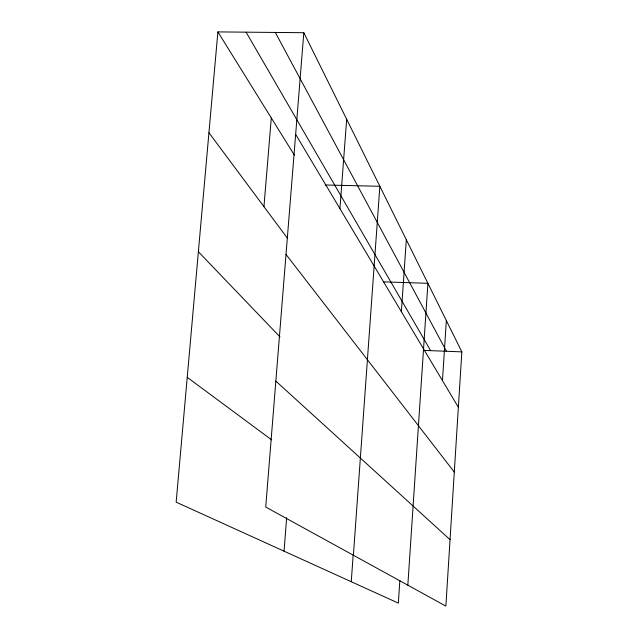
<?xml version="1.0" encoding="UTF-8"?>
<svg xmlns="http://www.w3.org/2000/svg" width="638" height="638" viewBox="0 0 638 638"><rect width="100%" height="100%" fill="white"/><g stroke="black" fill="none" stroke-linecap="round" stroke-linejoin="round"><path stroke-width="0.96" d="M303.816 32.713L461.848 351.873L445.874 606.1L265.727 507.05L303.816 32.713L217.885 31.9L176.152 502.154L398.335 603.109L399.859 580.413M442.469 380.623L446.345 320.563M407.834 585.182L427.899 283.312L383.302 281.852M401.366 311.671L406.318 239.721M351.259 581.72L353.165 555.156M353.388 555.243L379.857 186.288L325.189 184.988M339.934 208.634L346.673 119.266M284.038 551.176L286.661 517.681M263.949 206.656L271.294 117.942M423.959 350.39L461.848 351.873M187.229 377.337L271.684 439.885M275.839 381.109L450.045 539.668M198.378 251.763L280.01 336.92M286.007 254.434L454.296 472.08M208.945 132.712L287.594 238.452M217.885 31.9L294.365 155.114M295.649 134.363L458.363 407.283M246.093 32.163L430.65 350.653M275.305 32.442L446.456 351.267"/></g></svg>
